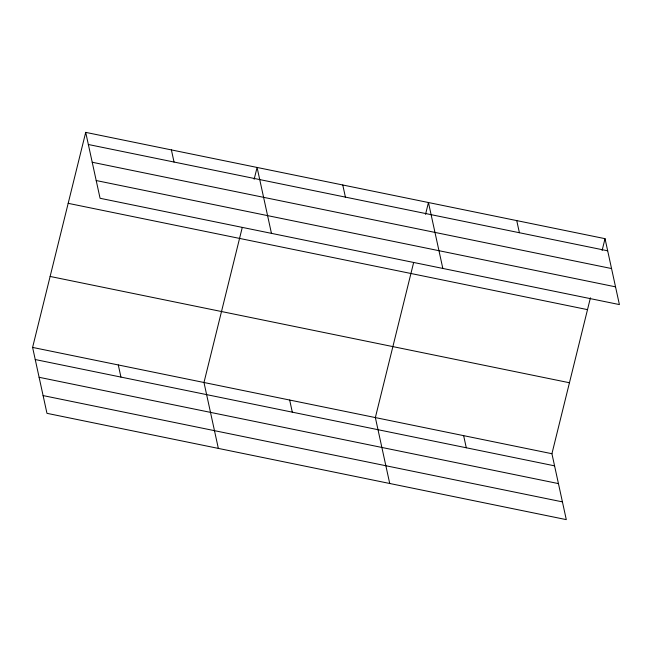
<?xml version="1.0" encoding="UTF-8"?>
<svg xmlns="http://www.w3.org/2000/svg" width="652" height="652" viewBox="0 0 652 652"><rect width="100%" height="100%" fill="white"/><g stroke="black" fill="none" stroke-linecap="round" stroke-linejoin="round"><path stroke-width="0.98" d="M590.427 297.809L551.926 453.719L566.295 519.628L46.968 413.327L32.6 347.418L85.705 132.372L605.032 238.673L619.4 304.582L100.074 198.281L85.705 132.372M242.234 227.572L203.978 382.496L218.347 448.405M254.158 179.276L257.084 167.45L271.452 233.367M413.612 262.65L375.356 417.573L389.725 483.491M425.536 214.353L428.454 202.527L442.83 268.445M602.106 250.498L605.032 238.673M88.346 144.5L607.672 250.8M92.217 162.25L611.543 268.551M96.203 180.539L615.529 286.839M68.175 203.334L587.501 309.635M50.122 276.448L569.449 382.748M32.6 347.418L551.926 453.719M35.249 359.545L554.575 465.846M39.112 377.296L558.438 483.597M43.105 395.585L562.432 501.877M516.743 220.596L519.391 232.731M463.637 435.642L466.286 447.777M342.773 184.989L345.413 197.124M289.667 400.035L292.308 412.162M171.394 149.911L174.035 162.046M118.289 364.957L120.938 377.084"/></g></svg>
